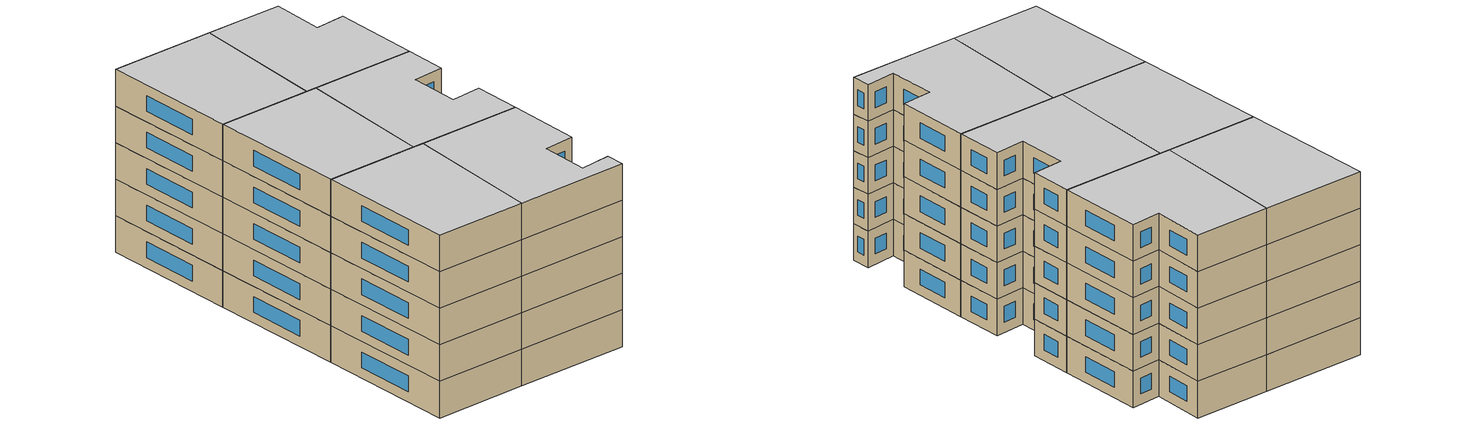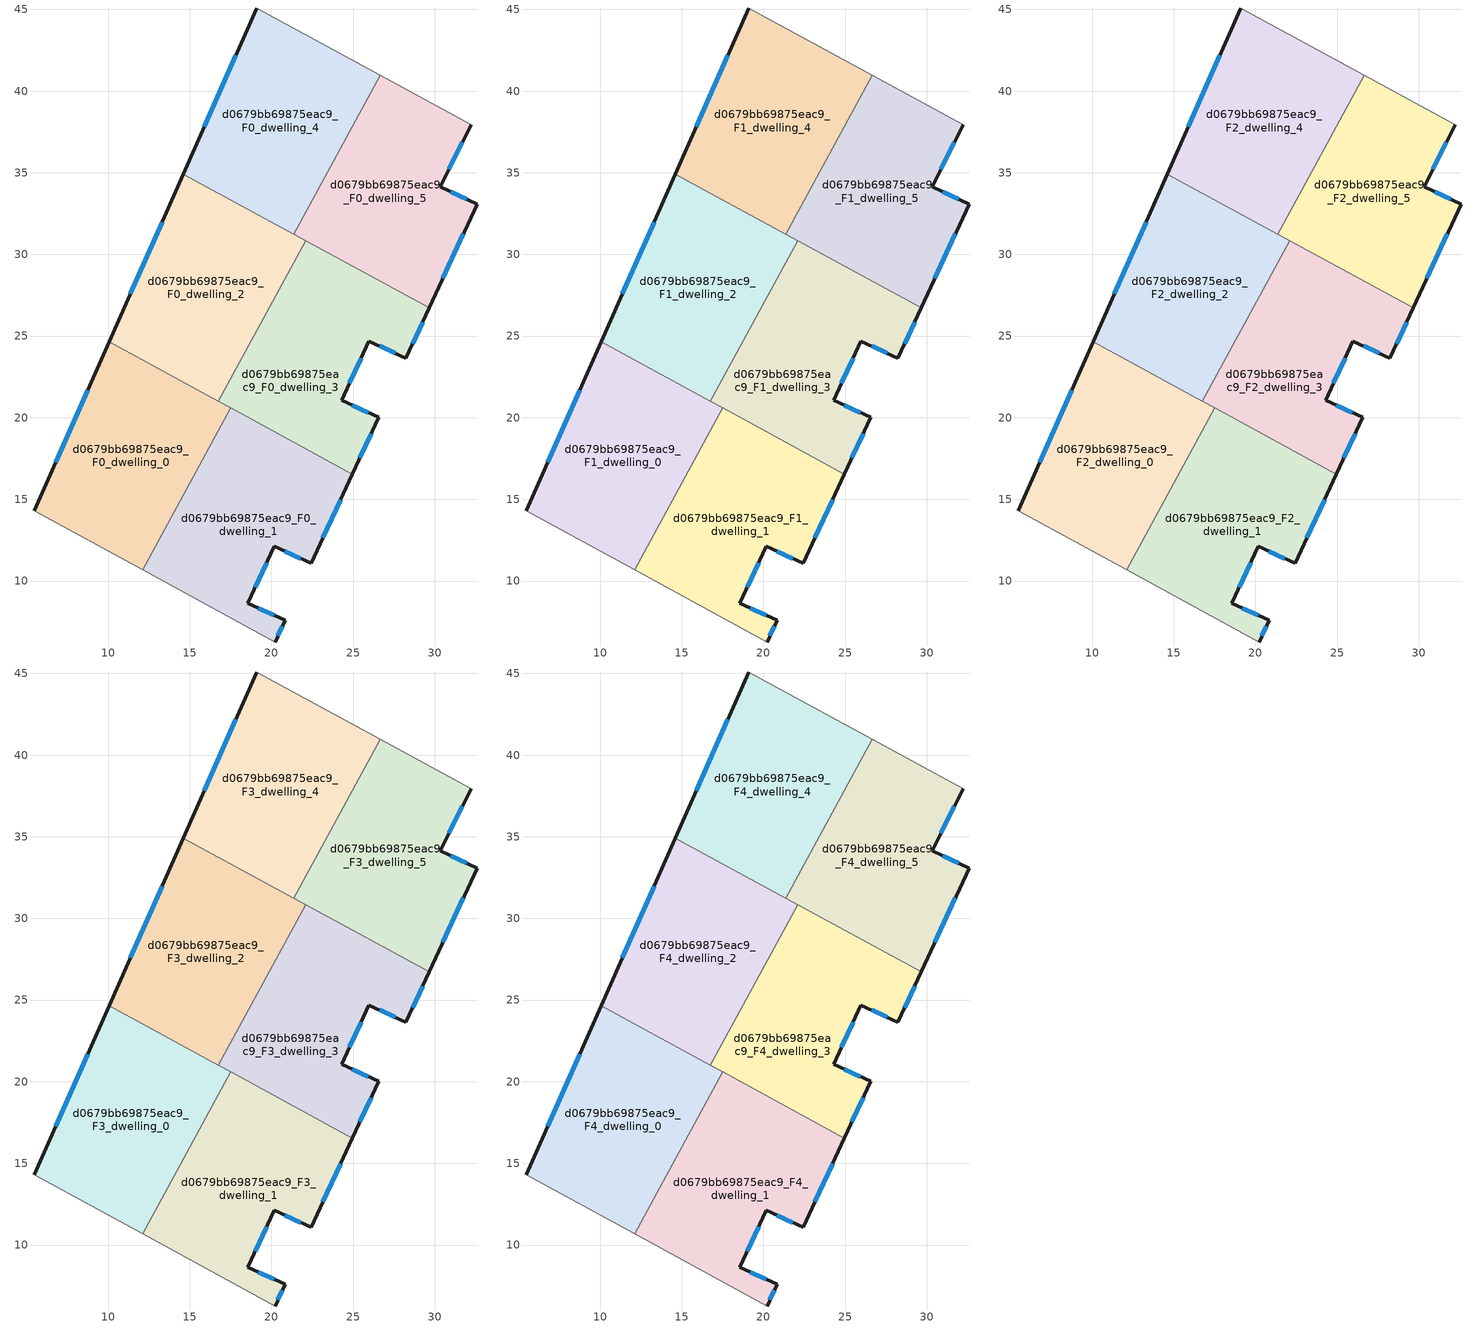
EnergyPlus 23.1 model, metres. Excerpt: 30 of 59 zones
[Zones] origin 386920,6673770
d0679bb69875eac9_F0_dwelling_0
 floor ground (EU_floor_Construction): 17.51,20.6 12.11,10.69 5.48,14.31 10.06,24.65 z0
 wall outside (EU_wall_Construction): 10.06,24.65 5.48,14.31 z0:3
 wall to d0679bb69875eac9_F0_dwelling_1 (EU_wall_Construction): 12.11,10.69 17.51,20.6 z0:3
 wall adiabatic (EU_wall_Construction): 5.48,14.31 12.11,10.69 z0:3
 wall to d0679bb69875eac9_F0_dwelling_2 (EU_wall_Construction): 16.75,21.01 10.06,24.65 z0:3
 wall to d0679bb69875eac9_F0_dwelling_3 (EU_wall_Construction): 17.51,20.6 16.75,21.01 z0:3
 window (EU_Window_Construction): 8.76,21.7 6.79,17.26 z0.86:2.14
d0679bb69875eac9_F0_dwelling_1
 floor ground (EU_floor_Construction): 24.96,16.54 22.43,11.08 20.16,12.12 18.55,8.63 20.83,7.61 20.23,6.27 12.11,10.69 17.51,20.6 z0
 wall outside (EU_wall_Construction): 20.23,6.27 20.83,7.61 18.55,8.63 20.16,12.12 22.43,11.08 24.96,16.54 z0:3
 wall adiabatic (EU_wall_Construction): 12.11,10.69 20.23,6.27 z0:3
 wall to d0679bb69875eac9_F0_dwelling_3 (EU_wall_Construction): 24.96,16.54 17.51,20.6 z0:3
 window (EU_Window_Construction): 20.4,6.65 20.66,7.23 / 23.15,12.64 24.24,14.98 / 20.81,11.82 21.78,11.38 / 19.01,9.63 19.7,11.13 / 20.18,7.9 19.2,8.34 z0.86:2.14
d0679bb69875eac9_F0_dwelling_2
 floor ground (EU_floor_Construction): 22.1,30.84 16.76,21.01 10.06,24.65 14.61,34.92 z0
 wall outside (EU_wall_Construction): 14.61,34.92 10.06,24.65 z0:3
 wall to d0679bb69875eac9_F0_dwelling_3 (EU_wall_Construction): 16.76,21.01 22.1,30.84 z0:3
 wall to d0679bb69875eac9_F0_dwelling_4 (EU_wall_Construction): 21.37,31.24 14.61,34.92 z0:3
 wall to d0679bb69875eac9_F0_dwelling_5 (EU_wall_Construction): 22.1,30.84 21.37,31.24 z0:3
 window (EU_Window_Construction): 13.31,31.98 11.36,27.58 z0.86:2.14
d0679bb69875eac9_F0_dwelling_3
 floor ground (EU_floor_Construction): 29.66,26.72 28.24,23.65 25.97,24.7 24.29,21.06 26.56,20.02 24.96,16.54 16.76,21.01 22.1,30.84 z0
 wall outside (EU_wall_Construction): 24.96,16.54 26.56,20.02 24.29,21.06 25.97,24.7 28.24,23.65 29.66,26.72 z0:3
 wall to d0679bb69875eac9_F0_dwelling_5 (EU_wall_Construction): 29.66,26.72 22.1,30.84 z0:3
 window (EU_Window_Construction): 25.42,17.54 26.1,19.02 / 28.64,24.53 29.25,25.84 / 26.62,24.4 27.59,23.95 / 24.77,22.1 25.49,23.66 / 25.91,20.32 24.94,20.76 z0.86:2.14
d0679bb69875eac9_F0_dwelling_4
 floor ground (EU_floor_Construction): 26.67,40.97 21.37,31.24 14.61,34.92 19.11,45.09 z0
 wall outside (EU_wall_Construction): 19.11,45.09 14.61,34.92 z0:3
 wall to d0679bb69875eac9_F0_dwelling_5 (EU_wall_Construction): 21.37,31.24 26.67,40.97 z0:3
 wall adiabatic (EU_wall_Construction): 26.67,40.97 19.11,45.09 z0:3
 window (EU_Window_Construction): 17.83,42.18 15.9,37.82 z0.86:2.14
d0679bb69875eac9_F0_dwelling_5
 floor ground (EU_floor_Construction): 32.22,37.95 30.33,34.13 32.59,33.09 29.66,26.72 21.37,31.24 26.67,40.97 z0
 wall outside (EU_wall_Construction): 29.66,26.72 32.59,33.09 30.33,34.13 32.22,37.95 z0:3
 wall adiabatic (EU_wall_Construction): 32.22,37.95 26.67,40.97 z0:3
 window (EU_Window_Construction): 30.87,35.22 31.68,36.86 / 31.95,33.39 30.97,33.83 / 30.5,28.54 31.76,31.27 z0.86:2.14
d0679bb69875eac9_F1_dwelling_0
 floor to d0679bb69875eac9_F0_dwelling_0 (EU_floor_Construction): 17.51,20.6 12.11,10.69 5.48,14.31 10.06,24.65 z3
 wall outside (EU_wall_Construction): 10.06,24.65 5.48,14.31 z3:6
 wall to d0679bb69875eac9_F1_dwelling_1 (EU_wall_Construction): 12.11,10.69 17.51,20.6 z3:6
 wall adiabatic (EU_wall_Construction): 5.48,14.31 12.11,10.69 z3:6
 wall to d0679bb69875eac9_F1_dwelling_2 (EU_wall_Construction): 16.75,21.01 10.06,24.65 z3:6
 wall to d0679bb69875eac9_F1_dwelling_3 (EU_wall_Construction): 17.51,20.6 16.75,21.01 z3:6
 window (EU_Window_Construction): 8.76,21.7 6.79,17.26 z3.86:5.14
d0679bb69875eac9_F1_dwelling_1
 floor to d0679bb69875eac9_F0_dwelling_1 (EU_floor_Construction): 24.96,16.54 22.43,11.08 20.16,12.12 18.55,8.63 20.83,7.61 20.23,6.27 12.11,10.69 17.51,20.6 z3
 wall outside (EU_wall_Construction): 20.23,6.27 20.83,7.61 18.55,8.63 20.16,12.12 22.43,11.08 24.96,16.54 z3:6
 wall adiabatic (EU_wall_Construction): 12.11,10.69 20.23,6.27 z3:6
 wall to d0679bb69875eac9_F1_dwelling_3 (EU_wall_Construction): 24.96,16.54 17.51,20.6 z3:6
 window (EU_Window_Construction): 20.4,6.65 20.66,7.23 / 23.15,12.64 24.24,14.98 / 20.81,11.82 21.78,11.38 / 19.01,9.63 19.7,11.13 / 20.18,7.9 19.2,8.34 z3.86:5.14
d0679bb69875eac9_F1_dwelling_2
 floor to d0679bb69875eac9_F0_dwelling_2 (EU_floor_Construction): 22.1,30.84 16.76,21.01 10.06,24.65 14.61,34.92 z3
 wall outside (EU_wall_Construction): 14.61,34.92 10.06,24.65 z3:6
 wall to d0679bb69875eac9_F1_dwelling_3 (EU_wall_Construction): 16.76,21.01 22.1,30.84 z3:6
 wall to d0679bb69875eac9_F1_dwelling_4 (EU_wall_Construction): 21.37,31.24 14.61,34.92 z3:6
 wall to d0679bb69875eac9_F1_dwelling_5 (EU_wall_Construction): 22.1,30.84 21.37,31.24 z3:6
 window (EU_Window_Construction): 13.31,31.98 11.36,27.58 z3.86:5.14
d0679bb69875eac9_F1_dwelling_3
 floor to d0679bb69875eac9_F0_dwelling_3 (EU_floor_Construction): 29.66,26.72 28.24,23.65 25.97,24.7 24.29,21.06 26.56,20.02 24.96,16.54 16.76,21.01 22.1,30.84 z3
 wall outside (EU_wall_Construction): 24.96,16.54 26.56,20.02 24.29,21.06 25.97,24.7 28.24,23.65 29.66,26.72 z3:6
 wall to d0679bb69875eac9_F1_dwelling_5 (EU_wall_Construction): 29.66,26.72 22.1,30.84 z3:6
 window (EU_Window_Construction): 25.42,17.54 26.1,19.02 / 28.64,24.53 29.25,25.84 / 26.62,24.4 27.59,23.95 / 24.77,22.1 25.49,23.66 / 25.91,20.32 24.94,20.76 z3.86:5.14
d0679bb69875eac9_F1_dwelling_4
 floor to d0679bb69875eac9_F0_dwelling_4 (EU_floor_Construction): 26.67,40.97 21.37,31.24 14.61,34.92 19.11,45.09 z3
 wall outside (EU_wall_Construction): 19.11,45.09 14.61,34.92 z3:6
 wall to d0679bb69875eac9_F1_dwelling_5 (EU_wall_Construction): 21.37,31.24 26.67,40.97 z3:6
 wall adiabatic (EU_wall_Construction): 26.67,40.97 19.11,45.09 z3:6
 window (EU_Window_Construction): 17.83,42.18 15.9,37.82 z3.86:5.14
d0679bb69875eac9_F1_dwelling_5
 floor to d0679bb69875eac9_F0_dwelling_5 (EU_floor_Construction): 32.22,37.95 30.33,34.13 32.59,33.09 29.66,26.72 21.37,31.24 26.67,40.97 z3
 wall outside (EU_wall_Construction): 29.66,26.72 32.59,33.09 30.33,34.13 32.22,37.95 z3:6
 wall adiabatic (EU_wall_Construction): 32.22,37.95 26.67,40.97 z3:6
 window (EU_Window_Construction): 30.87,35.22 31.68,36.86 / 31.95,33.39 30.97,33.83 / 30.5,28.54 31.76,31.27 z3.86:5.14
d0679bb69875eac9_F2_dwelling_0
 floor to d0679bb69875eac9_F1_dwelling_0 (EU_floor_Construction): 17.51,20.6 12.11,10.69 5.48,14.31 10.06,24.65 z6
 wall outside (EU_wall_Construction): 10.06,24.65 5.48,14.31 z6:9
 wall to d0679bb69875eac9_F2_dwelling_1 (EU_wall_Construction): 12.11,10.69 17.51,20.6 z6:9
 wall adiabatic (EU_wall_Construction): 5.48,14.31 12.11,10.69 z6:9
 wall to d0679bb69875eac9_F2_dwelling_2 (EU_wall_Construction): 16.75,21.01 10.06,24.65 z6:9
 wall to d0679bb69875eac9_F2_dwelling_3 (EU_wall_Construction): 17.51,20.6 16.75,21.01 z6:9
 window (EU_Window_Construction): 8.76,21.7 6.79,17.26 z6.86:8.14
d0679bb69875eac9_F2_dwelling_1
 floor to d0679bb69875eac9_F1_dwelling_1 (EU_floor_Construction): 24.96,16.54 22.43,11.08 20.16,12.12 18.55,8.63 20.83,7.61 20.23,6.27 12.11,10.69 17.51,20.6 z6
 wall outside (EU_wall_Construction): 20.23,6.27 20.83,7.61 18.55,8.63 20.16,12.12 22.43,11.08 24.96,16.54 z6:9
 wall adiabatic (EU_wall_Construction): 12.11,10.69 20.23,6.27 z6:9
 wall to d0679bb69875eac9_F2_dwelling_3 (EU_wall_Construction): 24.96,16.54 17.51,20.6 z6:9
 window (EU_Window_Construction): 20.4,6.65 20.66,7.23 / 23.15,12.64 24.24,14.98 / 20.81,11.82 21.78,11.38 / 19.01,9.63 19.7,11.13 / 20.18,7.9 19.2,8.34 z6.86:8.14
d0679bb69875eac9_F2_dwelling_2
 floor to d0679bb69875eac9_F1_dwelling_2 (EU_floor_Construction): 22.1,30.84 16.76,21.01 10.06,24.65 14.61,34.92 z6
 wall outside (EU_wall_Construction): 14.61,34.92 10.06,24.65 z6:9
 wall to d0679bb69875eac9_F2_dwelling_3 (EU_wall_Construction): 16.76,21.01 22.1,30.84 z6:9
 wall to d0679bb69875eac9_F2_dwelling_4 (EU_wall_Construction): 21.37,31.24 14.61,34.92 z6:9
 wall to d0679bb69875eac9_F2_dwelling_5 (EU_wall_Construction): 22.1,30.84 21.37,31.24 z6:9
 window (EU_Window_Construction): 13.31,31.98 11.36,27.58 z6.86:8.14
d0679bb69875eac9_F2_dwelling_3
 floor to d0679bb69875eac9_F1_dwelling_3 (EU_floor_Construction): 29.66,26.72 28.24,23.65 25.97,24.7 24.29,21.06 26.56,20.02 24.96,16.54 16.76,21.01 22.1,30.84 z6
 wall outside (EU_wall_Construction): 24.96,16.54 26.56,20.02 24.29,21.06 25.97,24.7 28.24,23.65 29.66,26.72 z6:9
 wall to d0679bb69875eac9_F2_dwelling_5 (EU_wall_Construction): 29.66,26.72 22.1,30.84 z6:9
 window (EU_Window_Construction): 25.42,17.54 26.1,19.02 / 28.64,24.53 29.25,25.84 / 26.62,24.4 27.59,23.95 / 24.77,22.1 25.49,23.66 / 25.91,20.32 24.94,20.76 z6.86:8.14
d0679bb69875eac9_F2_dwelling_4
 floor to d0679bb69875eac9_F1_dwelling_4 (EU_floor_Construction): 26.67,40.97 21.37,31.24 14.61,34.92 19.11,45.09 z6
 wall outside (EU_wall_Construction): 19.11,45.09 14.61,34.92 z6:9
 wall to d0679bb69875eac9_F2_dwelling_5 (EU_wall_Construction): 21.37,31.24 26.67,40.97 z6:9
 wall adiabatic (EU_wall_Construction): 26.67,40.97 19.11,45.09 z6:9
 window (EU_Window_Construction): 17.83,42.18 15.9,37.82 z6.86:8.14
d0679bb69875eac9_F2_dwelling_5
 floor to d0679bb69875eac9_F1_dwelling_5 (EU_floor_Construction): 32.22,37.95 30.33,34.13 32.59,33.09 29.66,26.72 21.37,31.24 26.67,40.97 z6
 wall outside (EU_wall_Construction): 29.66,26.72 32.59,33.09 30.33,34.13 32.22,37.95 z6:9
 wall adiabatic (EU_wall_Construction): 32.22,37.95 26.67,40.97 z6:9
 window (EU_Window_Construction): 30.87,35.22 31.68,36.86 / 31.95,33.39 30.97,33.83 / 30.5,28.54 31.76,31.27 z6.86:8.14
d0679bb69875eac9_F3_dwelling_0
 floor to d0679bb69875eac9_F2_dwelling_0 (EU_floor_Construction): 17.51,20.6 12.11,10.69 5.48,14.31 10.06,24.65 z9
 wall outside (EU_wall_Construction): 10.06,24.65 5.48,14.31 z9:12
 wall to d0679bb69875eac9_F3_dwelling_1 (EU_wall_Construction): 12.11,10.69 17.51,20.6 z9:12
 wall adiabatic (EU_wall_Construction): 5.48,14.31 12.11,10.69 z9:12
 wall to d0679bb69875eac9_F3_dwelling_2 (EU_wall_Construction): 16.75,21.01 10.06,24.65 z9:12
 wall to d0679bb69875eac9_F3_dwelling_3 (EU_wall_Construction): 17.51,20.6 16.75,21.01 z9:12
 window (EU_Window_Construction): 8.76,21.7 6.79,17.26 z9.86:11.14
d0679bb69875eac9_F3_dwelling_1
 floor to d0679bb69875eac9_F2_dwelling_1 (EU_floor_Construction): 24.96,16.54 22.43,11.08 20.16,12.12 18.55,8.63 20.83,7.61 20.23,6.27 12.11,10.69 17.51,20.6 z9
 wall outside (EU_wall_Construction): 20.23,6.27 20.83,7.61 18.55,8.63 20.16,12.12 22.43,11.08 24.96,16.54 z9:12
 wall adiabatic (EU_wall_Construction): 12.11,10.69 20.23,6.27 z9:12
 wall to d0679bb69875eac9_F3_dwelling_3 (EU_wall_Construction): 24.96,16.54 17.51,20.6 z9:12
 window (EU_Window_Construction): 20.4,6.65 20.66,7.23 / 23.15,12.64 24.24,14.98 / 20.81,11.82 21.78,11.38 / 19.01,9.63 19.7,11.13 / 20.18,7.9 19.2,8.34 z9.86:11.14
d0679bb69875eac9_F3_dwelling_2
 floor to d0679bb69875eac9_F2_dwelling_2 (EU_floor_Construction): 22.1,30.84 16.76,21.01 10.06,24.65 14.61,34.92 z9
 wall outside (EU_wall_Construction): 14.61,34.92 10.06,24.65 z9:12
 wall to d0679bb69875eac9_F3_dwelling_3 (EU_wall_Construction): 16.76,21.01 22.1,30.84 z9:12
 wall to d0679bb69875eac9_F3_dwelling_4 (EU_wall_Construction): 21.37,31.24 14.61,34.92 z9:12
 wall to d0679bb69875eac9_F3_dwelling_5 (EU_wall_Construction): 22.1,30.84 21.37,31.24 z9:12
 window (EU_Window_Construction): 13.31,31.98 11.36,27.58 z9.86:11.14
d0679bb69875eac9_F3_dwelling_3
 floor to d0679bb69875eac9_F2_dwelling_3 (EU_floor_Construction): 29.66,26.72 28.24,23.65 25.97,24.7 24.29,21.06 26.56,20.02 24.96,16.54 16.76,21.01 22.1,30.84 z9
 wall outside (EU_wall_Construction): 24.96,16.54 26.56,20.02 24.29,21.06 25.97,24.7 28.24,23.65 29.66,26.72 z9:12
 wall to d0679bb69875eac9_F3_dwelling_5 (EU_wall_Construction): 29.66,26.72 22.1,30.84 z9:12
 window (EU_Window_Construction): 25.42,17.54 26.1,19.02 / 28.64,24.53 29.25,25.84 / 26.62,24.4 27.59,23.95 / 24.77,22.1 25.49,23.66 / 25.91,20.32 24.94,20.76 z9.86:11.14
d0679bb69875eac9_F3_dwelling_4
 floor to d0679bb69875eac9_F2_dwelling_4 (EU_floor_Construction): 26.67,40.97 21.37,31.24 14.61,34.92 19.11,45.09 z9
 wall outside (EU_wall_Construction): 19.11,45.09 14.61,34.92 z9:12
 wall to d0679bb69875eac9_F3_dwelling_5 (EU_wall_Construction): 21.37,31.24 26.67,40.97 z9:12
 wall adiabatic (EU_wall_Construction): 26.67,40.97 19.11,45.09 z9:12
 window (EU_Window_Construction): 17.83,42.18 15.9,37.82 z9.86:11.14
d0679bb69875eac9_F3_dwelling_5
 floor to d0679bb69875eac9_F2_dwelling_5 (EU_floor_Construction): 32.22,37.95 30.33,34.13 32.59,33.09 29.66,26.72 21.37,31.24 26.67,40.97 z9
 wall outside (EU_wall_Construction): 29.66,26.72 32.59,33.09 30.33,34.13 32.22,37.95 z9:12
 wall adiabatic (EU_wall_Construction): 32.22,37.95 26.67,40.97 z9:12
 window (EU_Window_Construction): 30.87,35.22 31.68,36.86 / 31.95,33.39 30.97,33.83 / 30.5,28.54 31.76,31.27 z9.86:11.14
d0679bb69875eac9_F4_dwelling_0
 floor to d0679bb69875eac9_F3_dwelling_0 (EU_floor_Construction): 17.51,20.6 12.11,10.69 5.48,14.31 10.06,24.65 z12
 wall outside (EU_wall_Construction): 10.06,24.65 5.48,14.31 z12:15
 wall to d0679bb69875eac9_F4_dwelling_1 (EU_wall_Construction): 12.11,10.69 17.51,20.6 z12:15
 wall adiabatic (EU_wall_Construction): 5.48,14.31 12.11,10.69 z12:15
 wall to d0679bb69875eac9_F4_dwelling_2 (EU_wall_Construction): 16.75,21.01 10.06,24.65 z12:15
 wall to d0679bb69875eac9_F4_dwelling_3 (EU_wall_Construction): 17.51,20.6 16.75,21.01 z12:15
 window (EU_Window_Construction): 8.76,21.7 6.79,17.26 z12.86:14.14
 ceiling to d0679bb69875eac9_F5_dwelling_0 (EU_floor_Construction): 12.11,10.69 17.51,20.6 10.06,24.65 5.48,14.31 z15
d0679bb69875eac9_F4_dwelling_1
 floor to d0679bb69875eac9_F3_dwelling_1 (EU_floor_Construction): 24.96,16.54 22.43,11.08 20.16,12.12 18.55,8.63 20.83,7.61 20.23,6.27 12.11,10.69 17.51,20.6 z12
 wall outside (EU_wall_Construction): 20.23,6.27 20.83,7.61 18.55,8.63 20.16,12.12 22.43,11.08 24.96,16.54 z12:15
 wall adiabatic (EU_wall_Construction): 12.11,10.69 20.23,6.27 z12:15
 wall to d0679bb69875eac9_F4_dwelling_3 (EU_wall_Construction): 24.96,16.54 17.51,20.6 z12:15
 window (EU_Window_Construction): 20.4,6.65 20.66,7.23 / 23.15,12.64 24.24,14.98 / 20.81,11.82 21.78,11.38 / 19.01,9.63 19.7,11.13 / 20.18,7.9 19.2,8.34 z12.86:14.14
 ceiling to d0679bb69875eac9_F5_dwelling_1 (EU_floor_Construction): 20.83,7.61 18.55,8.63 20.16,12.12 22.43,11.08 24.96,16.54 17.51,20.6 12.11,10.69 20.23,6.27 z15
d0679bb69875eac9_F4_dwelling_2
 floor to d0679bb69875eac9_F3_dwelling_2 (EU_floor_Construction): 22.1,30.84 16.76,21.01 10.06,24.65 14.61,34.92 z12
 wall outside (EU_wall_Construction): 14.61,34.92 10.06,24.65 z12:15
 wall to d0679bb69875eac9_F4_dwelling_3 (EU_wall_Construction): 16.76,21.01 22.1,30.84 z12:15
 wall to d0679bb69875eac9_F4_dwelling_4 (EU_wall_Construction): 21.37,31.24 14.61,34.92 z12:15
 wall to d0679bb69875eac9_F4_dwelling_5 (EU_wall_Construction): 22.1,30.84 21.37,31.24 z12:15
 window (EU_Window_Construction): 13.31,31.98 11.36,27.58 z12.86:14.14
 ceiling to d0679bb69875eac9_F5_dwelling_2 (EU_floor_Construction): 16.76,21.01 22.1,30.84 14.61,34.92 10.06,24.65 z15
d0679bb69875eac9_F4_dwelling_3
 floor to d0679bb69875eac9_F3_dwelling_3 (EU_floor_Construction): 29.66,26.72 28.24,23.65 25.97,24.7 24.29,21.06 26.56,20.02 24.96,16.54 16.76,21.01 22.1,30.84 z12
 wall outside (EU_wall_Construction): 24.96,16.54 26.56,20.02 24.29,21.06 25.97,24.7 28.24,23.65 29.66,26.72 z12:15
 wall to d0679bb69875eac9_F4_dwelling_5 (EU_wall_Construction): 29.66,26.72 22.1,30.84 z12:15
 window (EU_Window_Construction): 25.42,17.54 26.1,19.02 / 28.64,24.53 29.25,25.84 / 26.62,24.4 27.59,23.95 / 24.77,22.1 25.49,23.66 / 25.91,20.32 24.94,20.76 z12.86:14.14
 ceiling to d0679bb69875eac9_F5_dwelling_3 (EU_floor_Construction): 26.56,20.02 24.29,21.06 25.97,24.7 28.24,23.65 29.66,26.72 22.1,30.84 16.76,21.01 24.96,16.54 z15
d0679bb69875eac9_F4_dwelling_4
 floor to d0679bb69875eac9_F3_dwelling_4 (EU_floor_Construction): 26.67,40.97 21.37,31.24 14.61,34.92 19.11,45.09 z12
 wall outside (EU_wall_Construction): 19.11,45.09 14.61,34.92 z12:15
 wall to d0679bb69875eac9_F4_dwelling_5 (EU_wall_Construction): 21.37,31.24 26.67,40.97 z12:15
 wall adiabatic (EU_wall_Construction): 26.67,40.97 19.11,45.09 z12:15
 window (EU_Window_Construction): 17.83,42.18 15.9,37.82 z12.86:14.14
 ceiling to d0679bb69875eac9_F5_dwelling_4 (EU_floor_Construction): 21.37,31.24 26.67,40.97 19.11,45.09 14.61,34.92 z15
d0679bb69875eac9_F4_dwelling_5
 floor to d0679bb69875eac9_F3_dwelling_5 (EU_floor_Construction): 32.22,37.95 30.33,34.13 32.59,33.09 29.66,26.72 21.37,31.24 26.67,40.97 z12
 wall outside (EU_wall_Construction): 29.66,26.72 32.59,33.09 30.33,34.13 32.22,37.95 z12:15
 wall adiabatic (EU_wall_Construction): 32.22,37.95 26.67,40.97 z12:15
 window (EU_Window_Construction): 30.87,35.22 31.68,36.86 / 31.95,33.39 30.97,33.83 / 30.5,28.54 31.76,31.27 z12.86:14.14
 ceiling to d0679bb69875eac9_F5_dwelling_5 (EU_floor_Construction): 29.66,26.72 32.59,33.09 30.33,34.13 32.22,37.95 26.67,40.97 21.37,31.24 z15
[Building]
EU S2 Campaign: North Axis=0; Terrain=City; Solar Distribution=FullExterior
[Site:Location]
Helsinki-Vantaa.AP: Latitude=60.317; Longitude=24.963; Time Zone=2; Elevation=54.6
[SizingPeriod:WeatherFileDays]
AnnualSizingPeriod: Begin Month=1; Begin Day of Month=1; End Month=12; End Day of Month=31; Day of Week for Start Day=Monday; Use Weather File Daylight Saving Period=No; Use Weather File Rain and Snow Indicators=No
[MATERIAL]
EU_InternalMass_Material: Roughness=MediumRough; Thickness=0.1; Conductivity=1; Density=1800; Specific Heat=900; Thermal Absorptance=0.9; Solar Absorptance=0.7; Visible Absorptance=0.7
[MATERIAL:NOMASS] Roughness=MediumRough; Thermal Absorptance=0.9; Solar Absorptance=0.7; Visible Absorptance=0.7
Name | Thermal Resistance
EU_wall_NoMass | 2.6932
EU_floor_NoMass | 2.22482
[WINDOWMATERIAL:SIMPLEGLAZINGSYSTEM]
EU_Window_SimpleGlazing: UFactor=2.14966; Solar Heat Gain Coefficient=0.7; Visible Transmittance=0.7
[CONSTRUCTION]
EU_wall_Construction: EU_wall_NoMass
EU_floor_Construction: EU_floor_NoMass
EU_Window_Construction: EU_Window_SimpleGlazing
EU_InternalMass_Construction: EU_InternalMass_Material
[ZONE] Type=1; Multiplier=1; Ceiling Height=autocalculate; Floor Area=autocalculate; Part of Total Floor Area=Yes
Name | Volume
d0679bb69875eac9_F0_dwelling_0; d0679bb69875eac9_F1_dwelling_0; d0679bb69875eac9_F2_dwelling_0; d0679bb69875eac9_F3_dwelling_0; d0679bb69875eac9_F4_dwelling_0 | 271.088
d0679bb69875eac9_F0_dwelling_1; d0679bb69875eac9_F1_dwelling_1; d0679bb69875eac9_F2_dwelling_1; d0679bb69875eac9_F3_dwelling_1; d0679bb69875eac9_F4_dwelling_1; d0679bb69875eac9_F0_dwelling_4; d0679bb69875eac9_F1_dwelling_4; d0679bb69875eac9_F2_dwelling_4; d0679bb69875eac9_F3_dwelling_4; d0679bb69875eac9_F4_dwelling_4 | 271.062
d0679bb69875eac9_F0_dwelling_2; d0679bb69875eac9_F1_dwelling_2; d0679bb69875eac9_F2_dwelling_2; d0679bb69875eac9_F3_dwelling_2; d0679bb69875eac9_F4_dwelling_2 | 271.052
d0679bb69875eac9_F0_dwelling_3; d0679bb69875eac9_F1_dwelling_3; d0679bb69875eac9_F2_dwelling_3; d0679bb69875eac9_F3_dwelling_3; d0679bb69875eac9_F4_dwelling_3 | 271.085
d0679bb69875eac9_F0_dwelling_5; d0679bb69875eac9_F1_dwelling_5; d0679bb69875eac9_F2_dwelling_5; d0679bb69875eac9_F3_dwelling_5; d0679bb69875eac9_F4_dwelling_5 | 271.077
[INTERNALMASS] Construction=EU_InternalMass_Construction
Name | Zone or ZoneList | Surface Area
d0679bb69875eac9_F0_dwelling_0_EU_InternalMass | d0679bb69875eac9_F0_dwelling_0 | 90.3627
d0679bb69875eac9_F0_dwelling_1_EU_InternalMass | d0679bb69875eac9_F0_dwelling_1 | 90.3539
d0679bb69875eac9_F0_dwelling_2_EU_InternalMass | d0679bb69875eac9_F0_dwelling_2 | 90.3506
d0679bb69875eac9_F0_dwelling_3_EU_InternalMass | d0679bb69875eac9_F0_dwelling_3 | 90.3617
d0679bb69875eac9_F0_dwelling_4_EU_InternalMass | d0679bb69875eac9_F0_dwelling_4 | 90.354
d0679bb69875eac9_F0_dwelling_5_EU_InternalMass | d0679bb69875eac9_F0_dwelling_5 | 90.359
d0679bb69875eac9_F1_dwelling_0_EU_InternalMass | d0679bb69875eac9_F1_dwelling_0 | 90.3627
d0679bb69875eac9_F1_dwelling_1_EU_InternalMass | d0679bb69875eac9_F1_dwelling_1 | 90.3539
d0679bb69875eac9_F1_dwelling_2_EU_InternalMass | d0679bb69875eac9_F1_dwelling_2 | 90.3506
d0679bb69875eac9_F1_dwelling_3_EU_InternalMass | d0679bb69875eac9_F1_dwelling_3 | 90.3617
d0679bb69875eac9_F1_dwelling_4_EU_InternalMass | d0679bb69875eac9_F1_dwelling_4 | 90.354
d0679bb69875eac9_F1_dwelling_5_EU_InternalMass | d0679bb69875eac9_F1_dwelling_5 | 90.359
d0679bb69875eac9_F2_dwelling_0_EU_InternalMass | d0679bb69875eac9_F2_dwelling_0 | 90.3627
d0679bb69875eac9_F2_dwelling_1_EU_InternalMass | d0679bb69875eac9_F2_dwelling_1 | 90.3539
d0679bb69875eac9_F2_dwelling_2_EU_InternalMass | d0679bb69875eac9_F2_dwelling_2 | 90.3506
d0679bb69875eac9_F2_dwelling_3_EU_InternalMass | d0679bb69875eac9_F2_dwelling_3 | 90.3617
d0679bb69875eac9_F2_dwelling_4_EU_InternalMass | d0679bb69875eac9_F2_dwelling_4 | 90.354
d0679bb69875eac9_F2_dwelling_5_EU_InternalMass | d0679bb69875eac9_F2_dwelling_5 | 90.359
d0679bb69875eac9_F3_dwelling_0_EU_InternalMass | d0679bb69875eac9_F3_dwelling_0 | 90.3627
d0679bb69875eac9_F3_dwelling_1_EU_InternalMass | d0679bb69875eac9_F3_dwelling_1 | 90.3539
d0679bb69875eac9_F3_dwelling_2_EU_InternalMass | d0679bb69875eac9_F3_dwelling_2 | 90.3506
d0679bb69875eac9_F3_dwelling_3_EU_InternalMass | d0679bb69875eac9_F3_dwelling_3 | 90.3617
d0679bb69875eac9_F3_dwelling_4_EU_InternalMass | d0679bb69875eac9_F3_dwelling_4 | 90.354
d0679bb69875eac9_F3_dwelling_5_EU_InternalMass | d0679bb69875eac9_F3_dwelling_5 | 90.359
d0679bb69875eac9_F4_dwelling_0_EU_InternalMass | d0679bb69875eac9_F4_dwelling_0 | 90.3627
d0679bb69875eac9_F4_dwelling_1_EU_InternalMass | d0679bb69875eac9_F4_dwelling_1 | 90.3539
d0679bb69875eac9_F4_dwelling_2_EU_InternalMass | d0679bb69875eac9_F4_dwelling_2 | 90.3506
d0679bb69875eac9_F4_dwelling_3_EU_InternalMass | d0679bb69875eac9_F4_dwelling_3 | 90.3617
d0679bb69875eac9_F4_dwelling_4_EU_InternalMass | d0679bb69875eac9_F4_dwelling_4 | 90.354
d0679bb69875eac9_F4_dwelling_5_EU_InternalMass | d0679bb69875eac9_F4_dwelling_5 | 90.359
[OTHEREQUIPMENT] Fuel Type=Electricity; Design Level Calculation Method=Watts/Area; Power per Zone Floor Area=1; Fraction Latent=0; Fraction Radiant=0; Fraction Lost=0; Carbon Dioxide Generation Rate=0; EndUse Subcategory=EU_Step8_InternalGains
Name | Zone or ZoneList or Space or SpaceList | Schedule
EU_Step8_InternalGain_d0679bb69875eac9_F0_dwelling_0_f000 | d0679bb69875eac9_F0_dwelling_0 | EU_Step8_GainSchedule_d0679bb69875eac9_F0_dwelling_0_f000
EU_Step8_InternalGain_d0679bb69875eac9_F0_dwelling_1_f000 | d0679bb69875eac9_F0_dwelling_1 | EU_Step8_GainSchedule_d0679bb69875eac9_F0_dwelling_1_f000
EU_Step8_InternalGain_d0679bb69875eac9_F0_dwelling_2_f000 | d0679bb69875eac9_F0_dwelling_2 | EU_Step8_GainSchedule_d0679bb69875eac9_F0_dwelling_2_f000
EU_Step8_InternalGain_d0679bb69875eac9_F0_dwelling_3_f000 | d0679bb69875eac9_F0_dwelling_3 | EU_Step8_GainSchedule_d0679bb69875eac9_F0_dwelling_3_f000
EU_Step8_InternalGain_d0679bb69875eac9_F0_dwelling_4_f000 | d0679bb69875eac9_F0_dwelling_4 | EU_Step8_GainSchedule_d0679bb69875eac9_F0_dwelling_4_f000
EU_Step8_InternalGain_d0679bb69875eac9_F0_dwelling_5_f000 | d0679bb69875eac9_F0_dwelling_5 | EU_Step8_GainSchedule_d0679bb69875eac9_F0_dwelling_5_f000
EU_Step8_InternalGain_d0679bb69875eac9_F1_dwelling_0_f000 | d0679bb69875eac9_F1_dwelling_0 | EU_Step8_GainSchedule_d0679bb69875eac9_F1_dwelling_0_f000
EU_Step8_InternalGain_d0679bb69875eac9_F1_dwelling_1_f000 | d0679bb69875eac9_F1_dwelling_1 | EU_Step8_GainSchedule_d0679bb69875eac9_F1_dwelling_1_f000
EU_Step8_InternalGain_d0679bb69875eac9_F1_dwelling_2_f000 | d0679bb69875eac9_F1_dwelling_2 | EU_Step8_GainSchedule_d0679bb69875eac9_F1_dwelling_2_f000
EU_Step8_InternalGain_d0679bb69875eac9_F1_dwelling_3_f000 | d0679bb69875eac9_F1_dwelling_3 | EU_Step8_GainSchedule_d0679bb69875eac9_F1_dwelling_3_f000
EU_Step8_InternalGain_d0679bb69875eac9_F1_dwelling_4_f000 | d0679bb69875eac9_F1_dwelling_4 | EU_Step8_GainSchedule_d0679bb69875eac9_F1_dwelling_4_f000
EU_Step8_InternalGain_d0679bb69875eac9_F1_dwelling_5_f000 | d0679bb69875eac9_F1_dwelling_5 | EU_Step8_GainSchedule_d0679bb69875eac9_F1_dwelling_5_f000
EU_Step8_InternalGain_d0679bb69875eac9_F2_dwelling_0_f000 | d0679bb69875eac9_F2_dwelling_0 | EU_Step8_GainSchedule_d0679bb69875eac9_F2_dwelling_0_f000
EU_Step8_InternalGain_d0679bb69875eac9_F2_dwelling_1_f000 | d0679bb69875eac9_F2_dwelling_1 | EU_Step8_GainSchedule_d0679bb69875eac9_F2_dwelling_1_f000
EU_Step8_InternalGain_d0679bb69875eac9_F2_dwelling_2_f000 | d0679bb69875eac9_F2_dwelling_2 | EU_Step8_GainSchedule_d0679bb69875eac9_F2_dwelling_2_f000
EU_Step8_InternalGain_d0679bb69875eac9_F2_dwelling_3_f000 | d0679bb69875eac9_F2_dwelling_3 | EU_Step8_GainSchedule_d0679bb69875eac9_F2_dwelling_3_f000
EU_Step8_InternalGain_d0679bb69875eac9_F2_dwelling_4_f000 | d0679bb69875eac9_F2_dwelling_4 | EU_Step8_GainSchedule_d0679bb69875eac9_F2_dwelling_4_f000
EU_Step8_InternalGain_d0679bb69875eac9_F2_dwelling_5_f000 | d0679bb69875eac9_F2_dwelling_5 | EU_Step8_GainSchedule_d0679bb69875eac9_F2_dwelling_5_f000
EU_Step8_InternalGain_d0679bb69875eac9_F3_dwelling_0_f000 | d0679bb69875eac9_F3_dwelling_0 | EU_Step8_GainSchedule_d0679bb69875eac9_F3_dwelling_0_f000
EU_Step8_InternalGain_d0679bb69875eac9_F3_dwelling_1_f000 | d0679bb69875eac9_F3_dwelling_1 | EU_Step8_GainSchedule_d0679bb69875eac9_F3_dwelling_1_f000
EU_Step8_InternalGain_d0679bb69875eac9_F3_dwelling_2_f000 | d0679bb69875eac9_F3_dwelling_2 | EU_Step8_GainSchedule_d0679bb69875eac9_F3_dwelling_2_f000
EU_Step8_InternalGain_d0679bb69875eac9_F3_dwelling_3_f000 | d0679bb69875eac9_F3_dwelling_3 | EU_Step8_GainSchedule_d0679bb69875eac9_F3_dwelling_3_f000
EU_Step8_InternalGain_d0679bb69875eac9_F3_dwelling_4_f000 | d0679bb69875eac9_F3_dwelling_4 | EU_Step8_GainSchedule_d0679bb69875eac9_F3_dwelling_4_f000
EU_Step8_InternalGain_d0679bb69875eac9_F3_dwelling_5_f000 | d0679bb69875eac9_F3_dwelling_5 | EU_Step8_GainSchedule_d0679bb69875eac9_F3_dwelling_5_f000
EU_Step8_InternalGain_d0679bb69875eac9_F4_dwelling_0_f000 | d0679bb69875eac9_F4_dwelling_0 | EU_Step8_GainSchedule_d0679bb69875eac9_F4_dwelling_0_f000
EU_Step8_InternalGain_d0679bb69875eac9_F4_dwelling_1_f000 | d0679bb69875eac9_F4_dwelling_1 | EU_Step8_GainSchedule_d0679bb69875eac9_F4_dwelling_1_f000
EU_Step8_InternalGain_d0679bb69875eac9_F4_dwelling_2_f000 | d0679bb69875eac9_F4_dwelling_2 | EU_Step8_GainSchedule_d0679bb69875eac9_F4_dwelling_2_f000
EU_Step8_InternalGain_d0679bb69875eac9_F4_dwelling_3_f000 | d0679bb69875eac9_F4_dwelling_3 | EU_Step8_GainSchedule_d0679bb69875eac9_F4_dwelling_3_f000
EU_Step8_InternalGain_d0679bb69875eac9_F4_dwelling_4_f000 | d0679bb69875eac9_F4_dwelling_4 | EU_Step8_GainSchedule_d0679bb69875eac9_F4_dwelling_4_f000
EU_Step8_InternalGain_d0679bb69875eac9_F4_dwelling_5_f000 | d0679bb69875eac9_F4_dwelling_5 | EU_Step8_GainSchedule_d0679bb69875eac9_F4_dwelling_5_f000
[ZONEVENTILATION:DESIGNFLOWRATE] Schedule=EU_AlwaysOn; Design Flow Rate Calculation Method=AirChanges/Hour; Air Changes per Hour=0.586271; Ventilation Type=Natural; Fan Pressure Rise=0; Fan Total Efficiency=1; Constant Term Coefficient=1; Temperature Term Coefficient=0; Velocity Term Coefficient=0; Velocity Squared Term Coefficient=0; Minimum Indoor Temperature=-100; Maximum Indoor Temperature=100; Delta Temperature=-100; Minimum Outdoor Temperature=-100; Maximum Outdoor Temperature=100; Maximum Wind Speed=40
Name | Zone or ZoneList or Space or SpaceList
EU_ConstantAir_d0679bb69875eac9_F0_dwelling_0 | d0679bb69875eac9_F0_dwelling_0
EU_ConstantAir_d0679bb69875eac9_F0_dwelling_1 | d0679bb69875eac9_F0_dwelling_1
EU_ConstantAir_d0679bb69875eac9_F0_dwelling_2 | d0679bb69875eac9_F0_dwelling_2
EU_ConstantAir_d0679bb69875eac9_F0_dwelling_3 | d0679bb69875eac9_F0_dwelling_3
EU_ConstantAir_d0679bb69875eac9_F0_dwelling_4 | d0679bb69875eac9_F0_dwelling_4
EU_ConstantAir_d0679bb69875eac9_F0_dwelling_5 | d0679bb69875eac9_F0_dwelling_5
EU_ConstantAir_d0679bb69875eac9_F1_dwelling_0 | d0679bb69875eac9_F1_dwelling_0
EU_ConstantAir_d0679bb69875eac9_F1_dwelling_1 | d0679bb69875eac9_F1_dwelling_1
EU_ConstantAir_d0679bb69875eac9_F1_dwelling_2 | d0679bb69875eac9_F1_dwelling_2
EU_ConstantAir_d0679bb69875eac9_F1_dwelling_3 | d0679bb69875eac9_F1_dwelling_3
EU_ConstantAir_d0679bb69875eac9_F1_dwelling_4 | d0679bb69875eac9_F1_dwelling_4
EU_ConstantAir_d0679bb69875eac9_F1_dwelling_5 | d0679bb69875eac9_F1_dwelling_5
EU_ConstantAir_d0679bb69875eac9_F2_dwelling_0 | d0679bb69875eac9_F2_dwelling_0
EU_ConstantAir_d0679bb69875eac9_F2_dwelling_1 | d0679bb69875eac9_F2_dwelling_1
EU_ConstantAir_d0679bb69875eac9_F2_dwelling_2 | d0679bb69875eac9_F2_dwelling_2
EU_ConstantAir_d0679bb69875eac9_F2_dwelling_3 | d0679bb69875eac9_F2_dwelling_3
EU_ConstantAir_d0679bb69875eac9_F2_dwelling_4 | d0679bb69875eac9_F2_dwelling_4
EU_ConstantAir_d0679bb69875eac9_F2_dwelling_5 | d0679bb69875eac9_F2_dwelling_5
EU_ConstantAir_d0679bb69875eac9_F3_dwelling_0 | d0679bb69875eac9_F3_dwelling_0
EU_ConstantAir_d0679bb69875eac9_F3_dwelling_1 | d0679bb69875eac9_F3_dwelling_1
EU_ConstantAir_d0679bb69875eac9_F3_dwelling_2 | d0679bb69875eac9_F3_dwelling_2
EU_ConstantAir_d0679bb69875eac9_F3_dwelling_3 | d0679bb69875eac9_F3_dwelling_3
EU_ConstantAir_d0679bb69875eac9_F3_dwelling_4 | d0679bb69875eac9_F3_dwelling_4
EU_ConstantAir_d0679bb69875eac9_F3_dwelling_5 | d0679bb69875eac9_F3_dwelling_5
EU_ConstantAir_d0679bb69875eac9_F4_dwelling_0 | d0679bb69875eac9_F4_dwelling_0
EU_ConstantAir_d0679bb69875eac9_F4_dwelling_1 | d0679bb69875eac9_F4_dwelling_1
EU_ConstantAir_d0679bb69875eac9_F4_dwelling_2 | d0679bb69875eac9_F4_dwelling_2
EU_ConstantAir_d0679bb69875eac9_F4_dwelling_3 | d0679bb69875eac9_F4_dwelling_3
EU_ConstantAir_d0679bb69875eac9_F4_dwelling_4 | d0679bb69875eac9_F4_dwelling_4
EU_ConstantAir_d0679bb69875eac9_F4_dwelling_5 | d0679bb69875eac9_F4_dwelling_5
[HVACTEMPLATE:THERMOSTAT] Constant Heating Setpoint=20; Constant Cooling Setpoint=50
EU_HeatOnly_d0679bb69875eac9_F0_dwelling_0; EU_HeatOnly_d0679bb69875eac9_F0_dwelling_1; EU_HeatOnly_d0679bb69875eac9_F0_dwelling_2; EU_HeatOnly_d0679bb69875eac9_F0_dwelling_3; EU_HeatOnly_d0679bb69875eac9_F0_dwelling_4; EU_HeatOnly_d0679bb69875eac9_F0_dwelling_5; EU_HeatOnly_d0679bb69875eac9_F1_dwelling_0; EU_HeatOnly_d0679bb69875eac9_F1_dwelling_1; EU_HeatOnly_d0679bb69875eac9_F1_dwelling_2; EU_HeatOnly_d0679bb69875eac9_F1_dwelling_3; EU_HeatOnly_d0679bb69875eac9_F1_dwelling_4; EU_HeatOnly_d0679bb69875eac9_F1_dwelling_5; EU_HeatOnly_d0679bb69875eac9_F2_dwelling_0; EU_HeatOnly_d0679bb69875eac9_F2_dwelling_1; EU_HeatOnly_d0679bb69875eac9_F2_dwelling_2; EU_HeatOnly_d0679bb69875eac9_F2_dwelling_3; EU_HeatOnly_d0679bb69875eac9_F2_dwelling_4; EU_HeatOnly_d0679bb69875eac9_F2_dwelling_5; EU_HeatOnly_d0679bb69875eac9_F3_dwelling_0; EU_HeatOnly_d0679bb69875eac9_F3_dwelling_1; EU_HeatOnly_d0679bb69875eac9_F3_dwelling_2; EU_HeatOnly_d0679bb69875eac9_F3_dwelling_3; EU_HeatOnly_d0679bb69875eac9_F3_dwelling_4; EU_HeatOnly_d0679bb69875eac9_F3_dwelling_5; EU_HeatOnly_d0679bb69875eac9_F4_dwelling_0; EU_HeatOnly_d0679bb69875eac9_F4_dwelling_1; EU_HeatOnly_d0679bb69875eac9_F4_dwelling_2; EU_HeatOnly_d0679bb69875eac9_F4_dwelling_3; EU_HeatOnly_d0679bb69875eac9_F4_dwelling_4; EU_HeatOnly_d0679bb69875eac9_F4_dwelling_5; EU_HeatOnly_d0679bb69875eac9_F5_dwelling_0; EU_HeatOnly_d0679bb69875eac9_F5_dwelling_1; EU_HeatOnly_d0679bb69875eac9_F5_dwelling_2; EU_HeatOnly_d0679bb69875eac9_F5_dwelling_3; EU_HeatOnly_d0679bb69875eac9_F5_dwelling_4; EU_HeatOnly_d0679bb69875eac9_F5_dwelling_5; EU_HeatOnly_d0679bb69875eac9_F6_dwelling_0; EU_HeatOnly_d0679bb69875eac9_F6_dwelling_1; EU_HeatOnly_d0679bb69875eac9_F6_dwelling_2; EU_HeatOnly_d0679bb69875eac9_F6_dwelling_3; EU_HeatOnly_d0679bb69875eac9_F6_dwelling_4; EU_HeatOnly_d0679bb69875eac9_F6_dwelling_5; EU_HeatOnly_d0679bb69875eac9_F7_dwelling_0; EU_HeatOnly_d0679bb69875eac9_F7_dwelling_1; EU_HeatOnly_d0679bb69875eac9_F7_dwelling_2; EU_HeatOnly_d0679bb69875eac9_F7_dwelling_3; EU_HeatOnly_d0679bb69875eac9_F7_dwelling_4; EU_HeatOnly_d0679bb69875eac9_F7_dwelling_5; EU_HeatOnly_d0679bb69875eac9_F8_dwelling_0; EU_HeatOnly_d0679bb69875eac9_F8_dwelling_1; EU_HeatOnly_d0679bb69875eac9_F8_dwelling_2; EU_HeatOnly_d0679bb69875eac9_F8_dwelling_3; EU_HeatOnly_d0679bb69875eac9_F8_dwelling_4; EU_HeatOnly_d0679bb69875eac9_F8_dwelling_5; EU_HeatOnly_d0679bb69875eac9_F9_dwelling_0; EU_HeatOnly_d0679bb69875eac9_F9_dwelling_1; EU_HeatOnly_d0679bb69875eac9_F9_dwelling_2; EU_HeatOnly_d0679bb69875eac9_F9_dwelling_3; EU_HeatOnly_d0679bb69875eac9_F9_dwelling_4
[HVACTEMPLATE:ZONE:IDEALLOADSAIRSYSTEM] System Availability Schedule=EU_AlwaysOn; Maximum Heating Supply Air Temperature=50; Minimum Cooling Supply Air Temperature=13; Maximum Heating Supply Air Humidity Ratio=0.0156; Minimum Cooling Supply Air Humidity Ratio=0.0077; Heating Limit=NoLimit; Cooling Limit=NoLimit; Heating Availability Schedule=EU_AlwaysOn; Cooling Availability Schedule=EU_CoolingOff; Dehumidification Control Type=ConstantSensibleHeatRatio; Cooling Sensible Heat Ratio=0.7; Dehumidification Setpoint=60; Humidification Control Type=None; Humidification Setpoint=30; Outdoor Air Method=None; Outdoor Air Flow Rate per Person=0.00944; Outdoor Air Flow Rate per Zone Floor Area=0; Outdoor Air Flow Rate per Zone=0; Demand Controlled Ventilation Type=None; Outdoor Air Economizer Type=NoEconomizer; Heat Recovery Type=None; Sensible Heat Recovery Effectiveness=0.7; Latent Heat Recovery Effectiveness=0.65
Name | Template Thermostat
d0679bb69875eac9_F0_dwelling_0 | EU_HeatOnly_d0679bb69875eac9_F0_dwelling_0
d0679bb69875eac9_F0_dwelling_1 | EU_HeatOnly_d0679bb69875eac9_F0_dwelling_1
d0679bb69875eac9_F0_dwelling_2 | EU_HeatOnly_d0679bb69875eac9_F0_dwelling_2
d0679bb69875eac9_F0_dwelling_3 | EU_HeatOnly_d0679bb69875eac9_F0_dwelling_3
d0679bb69875eac9_F0_dwelling_4 | EU_HeatOnly_d0679bb69875eac9_F0_dwelling_4
d0679bb69875eac9_F0_dwelling_5 | EU_HeatOnly_d0679bb69875eac9_F0_dwelling_5
d0679bb69875eac9_F1_dwelling_0 | EU_HeatOnly_d0679bb69875eac9_F1_dwelling_0
d0679bb69875eac9_F1_dwelling_1 | EU_HeatOnly_d0679bb69875eac9_F1_dwelling_1
d0679bb69875eac9_F1_dwelling_2 | EU_HeatOnly_d0679bb69875eac9_F1_dwelling_2
d0679bb69875eac9_F1_dwelling_3 | EU_HeatOnly_d0679bb69875eac9_F1_dwelling_3
d0679bb69875eac9_F1_dwelling_4 | EU_HeatOnly_d0679bb69875eac9_F1_dwelling_4
d0679bb69875eac9_F1_dwelling_5 | EU_HeatOnly_d0679bb69875eac9_F1_dwelling_5
d0679bb69875eac9_F2_dwelling_0 | EU_HeatOnly_d0679bb69875eac9_F2_dwelling_0
d0679bb69875eac9_F2_dwelling_1 | EU_HeatOnly_d0679bb69875eac9_F2_dwelling_1
d0679bb69875eac9_F2_dwelling_2 | EU_HeatOnly_d0679bb69875eac9_F2_dwelling_2
d0679bb69875eac9_F2_dwelling_3 | EU_HeatOnly_d0679bb69875eac9_F2_dwelling_3
d0679bb69875eac9_F2_dwelling_4 | EU_HeatOnly_d0679bb69875eac9_F2_dwelling_4
d0679bb69875eac9_F2_dwelling_5 | EU_HeatOnly_d0679bb69875eac9_F2_dwelling_5
d0679bb69875eac9_F3_dwelling_0 | EU_HeatOnly_d0679bb69875eac9_F3_dwelling_0
d0679bb69875eac9_F3_dwelling_1 | EU_HeatOnly_d0679bb69875eac9_F3_dwelling_1
d0679bb69875eac9_F3_dwelling_2 | EU_HeatOnly_d0679bb69875eac9_F3_dwelling_2
d0679bb69875eac9_F3_dwelling_3 | EU_HeatOnly_d0679bb69875eac9_F3_dwelling_3
d0679bb69875eac9_F3_dwelling_4 | EU_HeatOnly_d0679bb69875eac9_F3_dwelling_4
d0679bb69875eac9_F3_dwelling_5 | EU_HeatOnly_d0679bb69875eac9_F3_dwelling_5
d0679bb69875eac9_F4_dwelling_0 | EU_HeatOnly_d0679bb69875eac9_F4_dwelling_0
d0679bb69875eac9_F4_dwelling_1 | EU_HeatOnly_d0679bb69875eac9_F4_dwelling_1
d0679bb69875eac9_F4_dwelling_2 | EU_HeatOnly_d0679bb69875eac9_F4_dwelling_2
d0679bb69875eac9_F4_dwelling_3 | EU_HeatOnly_d0679bb69875eac9_F4_dwelling_3
d0679bb69875eac9_F4_dwelling_4 | EU_HeatOnly_d0679bb69875eac9_F4_dwelling_4
d0679bb69875eac9_F4_dwelling_5 | EU_HeatOnly_d0679bb69875eac9_F4_dwelling_5
[SIZING:ZONE] Zone Cooling Design Supply Air Temperature Input Method=SupplyAirTemperature; Zone Cooling Design Supply Air Temperature=13; Zone Heating Design Supply Air Temperature Input Method=SupplyAirTemperature; Zone Heating Design Supply Air Temperature=50; Zone Cooling Design Supply Air Humidity Ratio=0.008; Zone Heating Design Supply Air Humidity Ratio=0.008; Cooling Design Air Flow Method=DesignDay; Cooling Design Air Flow Rate=0; Cooling Minimum Air Flow per Zone Floor Area=0.000762; Cooling Minimum Air Flow=0; Cooling Minimum Air Flow Fraction=0.2; Heating Design Air Flow Method=DesignDay; Heating Design Air Flow Rate=0; Heating Maximum Air Flow per Zone Floor Area=0.002032; Heating Maximum Air Flow=0.141576; Heating Maximum Air Flow Fraction=0.3; Account for Dedicated Outdoor Air System=No; Dedicated Outdoor Air System Control Strategy=NeutralSupplyAir; Dedicated Outdoor Air Low Setpoint Temperature for Design=autosize; Dedicated Outdoor Air High Setpoint Temperature for Design=autosize; Zone Load Sizing Method=Sensible Load Only No Latent Load; Zone Latent Cooling Design Supply Air Humidity Ratio Input Method=HumidityRatioDifference; Zone Cooling Design Supply Air Humidity Ratio Difference=0.005; Zone Latent Heating Design Supply Air Humidity Ratio Input Method=HumidityRatioDifference; Zone Humidification Design Supply Air Humidity Ratio Difference=0.005
d0679bb69875eac9_F0_dwelling_0; d0679bb69875eac9_F0_dwelling_1; d0679bb69875eac9_F0_dwelling_2; d0679bb69875eac9_F0_dwelling_3; d0679bb69875eac9_F0_dwelling_4; d0679bb69875eac9_F0_dwelling_5; d0679bb69875eac9_F1_dwelling_0; d0679bb69875eac9_F1_dwelling_1; d0679bb69875eac9_F1_dwelling_2; d0679bb69875eac9_F1_dwelling_3; d0679bb69875eac9_F1_dwelling_4; d0679bb69875eac9_F1_dwelling_5; d0679bb69875eac9_F2_dwelling_0; d0679bb69875eac9_F2_dwelling_1; d0679bb69875eac9_F2_dwelling_2; d0679bb69875eac9_F2_dwelling_3; d0679bb69875eac9_F2_dwelling_4; d0679bb69875eac9_F2_dwelling_5; d0679bb69875eac9_F3_dwelling_0; d0679bb69875eac9_F3_dwelling_1; d0679bb69875eac9_F3_dwelling_2; d0679bb69875eac9_F3_dwelling_3; d0679bb69875eac9_F3_dwelling_4; d0679bb69875eac9_F3_dwelling_5; d0679bb69875eac9_F4_dwelling_0; d0679bb69875eac9_F4_dwelling_1; d0679bb69875eac9_F4_dwelling_2; d0679bb69875eac9_F4_dwelling_3; d0679bb69875eac9_F4_dwelling_4; d0679bb69875eac9_F4_dwelling_5
[SCHEDULE:CONSTANT]
Name | Hourly Value
EU_AlwaysOn | 1
EU_CoolingOff | 0
[SCHEDULE:FILE] Column Number=1; Rows to Skip at Top=0; Number of Hours of Data=8760; Column Separator=Comma; Interpolate to Timestep=No; Minutes per Item=60; Adjust Schedule for Daylight Savings=Yes
Name | File
EU_Step8_GainSchedule_d0679bb69875eac9_F0_dwelling_0_f000 | ../../schedules/d0679bb69875eac9/d0679bb69875eac9_F0_dwelling_0_f000_gain.csv
EU_Step8_GainSchedule_d0679bb69875eac9_F0_dwelling_1_f000 | ../../schedules/d0679bb69875eac9/d0679bb69875eac9_F0_dwelling_1_f000_gain.csv
EU_Step8_GainSchedule_d0679bb69875eac9_F0_dwelling_2_f000 | ../../schedules/d0679bb69875eac9/d0679bb69875eac9_F0_dwelling_2_f000_gain.csv
EU_Step8_GainSchedule_d0679bb69875eac9_F0_dwelling_3_f000 | ../../schedules/d0679bb69875eac9/d0679bb69875eac9_F0_dwelling_3_f000_gain.csv
EU_Step8_GainSchedule_d0679bb69875eac9_F0_dwelling_4_f000 | ../../schedules/d0679bb69875eac9/d0679bb69875eac9_F0_dwelling_4_f000_gain.csv
EU_Step8_GainSchedule_d0679bb69875eac9_F0_dwelling_5_f000 | ../../schedules/d0679bb69875eac9/d0679bb69875eac9_F0_dwelling_5_f000_gain.csv
EU_Step8_GainSchedule_d0679bb69875eac9_F1_dwelling_0_f000 | ../../schedules/d0679bb69875eac9/d0679bb69875eac9_F1_dwelling_0_f000_gain.csv
EU_Step8_GainSchedule_d0679bb69875eac9_F1_dwelling_1_f000 | ../../schedules/d0679bb69875eac9/d0679bb69875eac9_F1_dwelling_1_f000_gain.csv
EU_Step8_GainSchedule_d0679bb69875eac9_F1_dwelling_2_f000 | ../../schedules/d0679bb69875eac9/d0679bb69875eac9_F1_dwelling_2_f000_gain.csv
EU_Step8_GainSchedule_d0679bb69875eac9_F1_dwelling_3_f000 | ../../schedules/d0679bb69875eac9/d0679bb69875eac9_F1_dwelling_3_f000_gain.csv
EU_Step8_GainSchedule_d0679bb69875eac9_F1_dwelling_4_f000 | ../../schedules/d0679bb69875eac9/d0679bb69875eac9_F1_dwelling_4_f000_gain.csv
EU_Step8_GainSchedule_d0679bb69875eac9_F1_dwelling_5_f000 | ../../schedules/d0679bb69875eac9/d0679bb69875eac9_F1_dwelling_5_f000_gain.csv
EU_Step8_GainSchedule_d0679bb69875eac9_F2_dwelling_0_f000 | ../../schedules/d0679bb69875eac9/d0679bb69875eac9_F2_dwelling_0_f000_gain.csv
EU_Step8_GainSchedule_d0679bb69875eac9_F2_dwelling_1_f000 | ../../schedules/d0679bb69875eac9/d0679bb69875eac9_F2_dwelling_1_f000_gain.csv
EU_Step8_GainSchedule_d0679bb69875eac9_F2_dwelling_2_f000 | ../../schedules/d0679bb69875eac9/d0679bb69875eac9_F2_dwelling_2_f000_gain.csv
EU_Step8_GainSchedule_d0679bb69875eac9_F2_dwelling_3_f000 | ../../schedules/d0679bb69875eac9/d0679bb69875eac9_F2_dwelling_3_f000_gain.csv
EU_Step8_GainSchedule_d0679bb69875eac9_F2_dwelling_4_f000 | ../../schedules/d0679bb69875eac9/d0679bb69875eac9_F2_dwelling_4_f000_gain.csv
EU_Step8_GainSchedule_d0679bb69875eac9_F2_dwelling_5_f000 | ../../schedules/d0679bb69875eac9/d0679bb69875eac9_F2_dwelling_5_f000_gain.csv
EU_Step8_GainSchedule_d0679bb69875eac9_F3_dwelling_0_f000 | ../../schedules/d0679bb69875eac9/d0679bb69875eac9_F3_dwelling_0_f000_gain.csv
EU_Step8_GainSchedule_d0679bb69875eac9_F3_dwelling_1_f000 | ../../schedules/d0679bb69875eac9/d0679bb69875eac9_F3_dwelling_1_f000_gain.csv
EU_Step8_GainSchedule_d0679bb69875eac9_F3_dwelling_2_f000 | ../../schedules/d0679bb69875eac9/d0679bb69875eac9_F3_dwelling_2_f000_gain.csv
EU_Step8_GainSchedule_d0679bb69875eac9_F3_dwelling_3_f000 | ../../schedules/d0679bb69875eac9/d0679bb69875eac9_F3_dwelling_3_f000_gain.csv
EU_Step8_GainSchedule_d0679bb69875eac9_F3_dwelling_4_f000 | ../../schedules/d0679bb69875eac9/d0679bb69875eac9_F3_dwelling_4_f000_gain.csv
EU_Step8_GainSchedule_d0679bb69875eac9_F3_dwelling_5_f000 | ../../schedules/d0679bb69875eac9/d0679bb69875eac9_F3_dwelling_5_f000_gain.csv
EU_Step8_GainSchedule_d0679bb69875eac9_F4_dwelling_0_f000 | ../../schedules/d0679bb69875eac9/d0679bb69875eac9_F4_dwelling_0_f000_gain.csv
EU_Step8_GainSchedule_d0679bb69875eac9_F4_dwelling_1_f000 | ../../schedules/d0679bb69875eac9/d0679bb69875eac9_F4_dwelling_1_f000_gain.csv
EU_Step8_GainSchedule_d0679bb69875eac9_F4_dwelling_2_f000 | ../../schedules/d0679bb69875eac9/d0679bb69875eac9_F4_dwelling_2_f000_gain.csv
EU_Step8_GainSchedule_d0679bb69875eac9_F4_dwelling_3_f000 | ../../schedules/d0679bb69875eac9/d0679bb69875eac9_F4_dwelling_3_f000_gain.csv
EU_Step8_GainSchedule_d0679bb69875eac9_F4_dwelling_4_f000 | ../../schedules/d0679bb69875eac9/d0679bb69875eac9_F4_dwelling_4_f000_gain.csv
EU_Step8_GainSchedule_d0679bb69875eac9_F4_dwelling_5_f000 | ../../schedules/d0679bb69875eac9/d0679bb69875eac9_F4_dwelling_5_f000_gain.csv
